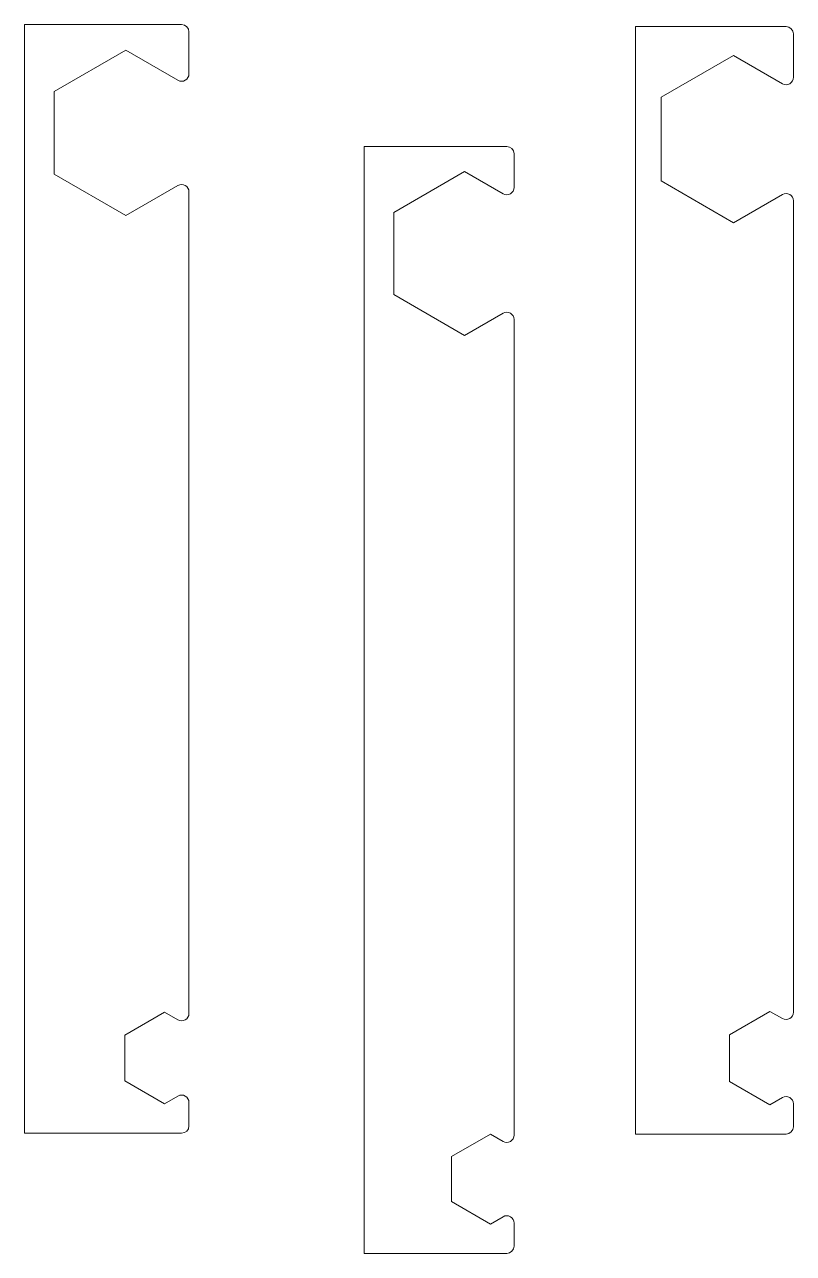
# Model space of a CAD drawing. Header units: millimetres. Extents: x -61.6 to -9.3, y -93.8 to -10.2.
import ezdxf

# ---------------------------------------------------------------- set-up
doc = ezdxf.new("R2010")
doc.units = ezdxf.units.MM

msp = doc.modelspace()

# ---------------------------------------------------------------- linework, layer by layer
at = {"color": 7, "linetype": 'Continuous', "lineweight": 15}
for p, q in [((-61.564, -10.163), (-61.564, -85.592)), ((-61.564, -10.163), (-50.88, -10.163)), ((-50.38, -10.663), (-50.38, -13.521)), ((-20.01, -10.296), (-20.01, -85.652)), ((-20.01, -10.296), (-9.757, -10.296)), ((-9.257, -13.752), (-9.257, -10.796)), ((-54.686, -11.901), (-59.561, -14.716)), ((-51.13, -13.954), (-54.686, -11.901)), ((-13.33, -12.267), (-18.255, -15.11)), ((-10.007, -14.185), (-13.33, -12.267)), ((-59.561, -14.716), (-59.561, -20.345)), ((-18.255, -15.11), (-18.255, -20.797)), ((-38.459, -18.459), (-38.459, -93.772)), ((-38.459, -18.459), (-28.763, -18.459)), ((-28.263, -21.239), (-28.263, -18.959)), ((-59.561, -20.345), (-54.686, -23.159)), ((-31.624, -20.165), (-36.449, -22.951)), ((-29.013, -21.672), (-31.624, -20.165)), ((-18.255, -20.797), (-13.33, -23.641)), ((-54.686, -23.159), (-51.13, -21.106)), ((-50.38, -21.539), (-50.38, -77.45)), ((-13.33, -23.641), (-10.007, -21.722)), ((-9.257, -77.358), (-9.257, -22.155)), ((-36.449, -22.951), (-36.449, -28.522)), ((-36.449, -28.522), (-31.624, -31.308)), ((-31.624, -31.308), (-29.013, -29.801)), ((-28.263, -85.716), (-28.263, -30.234)), ((-52.041, -77.357), (-54.741, -78.916)), ((-51.13, -77.883), (-52.041, -77.357)), ((-10.855, -77.301), (-13.605, -78.889)), ((-10.007, -77.791), (-10.855, -77.301)), ((-54.741, -78.916), (-54.741, -82.034)), ((-13.605, -78.889), (-13.605, -82.065)), ((-54.741, -82.034), (-52.041, -83.592)), ((-13.605, -82.065), (-10.855, -83.652)), ((-52.041, -83.592), (-51.13, -83.066)), ((-50.38, -83.499), (-50.38, -85.092)), ((-10.855, -83.652), (-10.007, -83.163)), ((-9.257, -85.152), (-9.257, -83.596)), ((-61.564, -85.592), (-50.88, -85.592)), ((-29.873, -85.652), (-32.523, -87.182)), ((-29.013, -86.149), (-29.873, -85.652)), ((-20.01, -85.652), (-9.757, -85.652)), ((-32.523, -87.182), (-32.523, -90.242)), ((-32.523, -90.242), (-29.873, -91.772)), ((-29.873, -91.772), (-29.013, -91.276)), ((-28.263, -93.272), (-28.263, -91.709)), ((-38.459, -93.772), (-28.763, -93.772))]:
    msp.add_line(p, q, dxfattribs=at)
for centre, start, end in [((-50.88, -10.663), 0, 90), ((-9.757, -10.796), 0, 90), ((-50.88, -13.521), 240, 0), ((-9.757, -13.752), 240, 0), ((-28.763, -18.959), 0, 90), ((-50.88, -21.539), 0, 120), ((-28.763, -21.239), 240, 0), ((-9.757, -22.155), 0, 120), ((-28.763, -30.234), 0, 120), ((-50.88, -77.45), 240, 0), ((-9.757, -77.358), 240, 0), ((-50.88, -83.499), 0, 120), ((-9.757, -83.596), 360, 120), ((-50.88, -85.092), 270, 0), ((-9.757, -85.152), 270, 360), ((-28.763, -85.716), 240, 0), ((-28.763, -91.709), 360, 120), ((-28.763, -93.272), 270, 360)]:
    msp.add_arc(centre, 0.5, start, end, dxfattribs=at)

doc.saveas('drawing.dxf')
